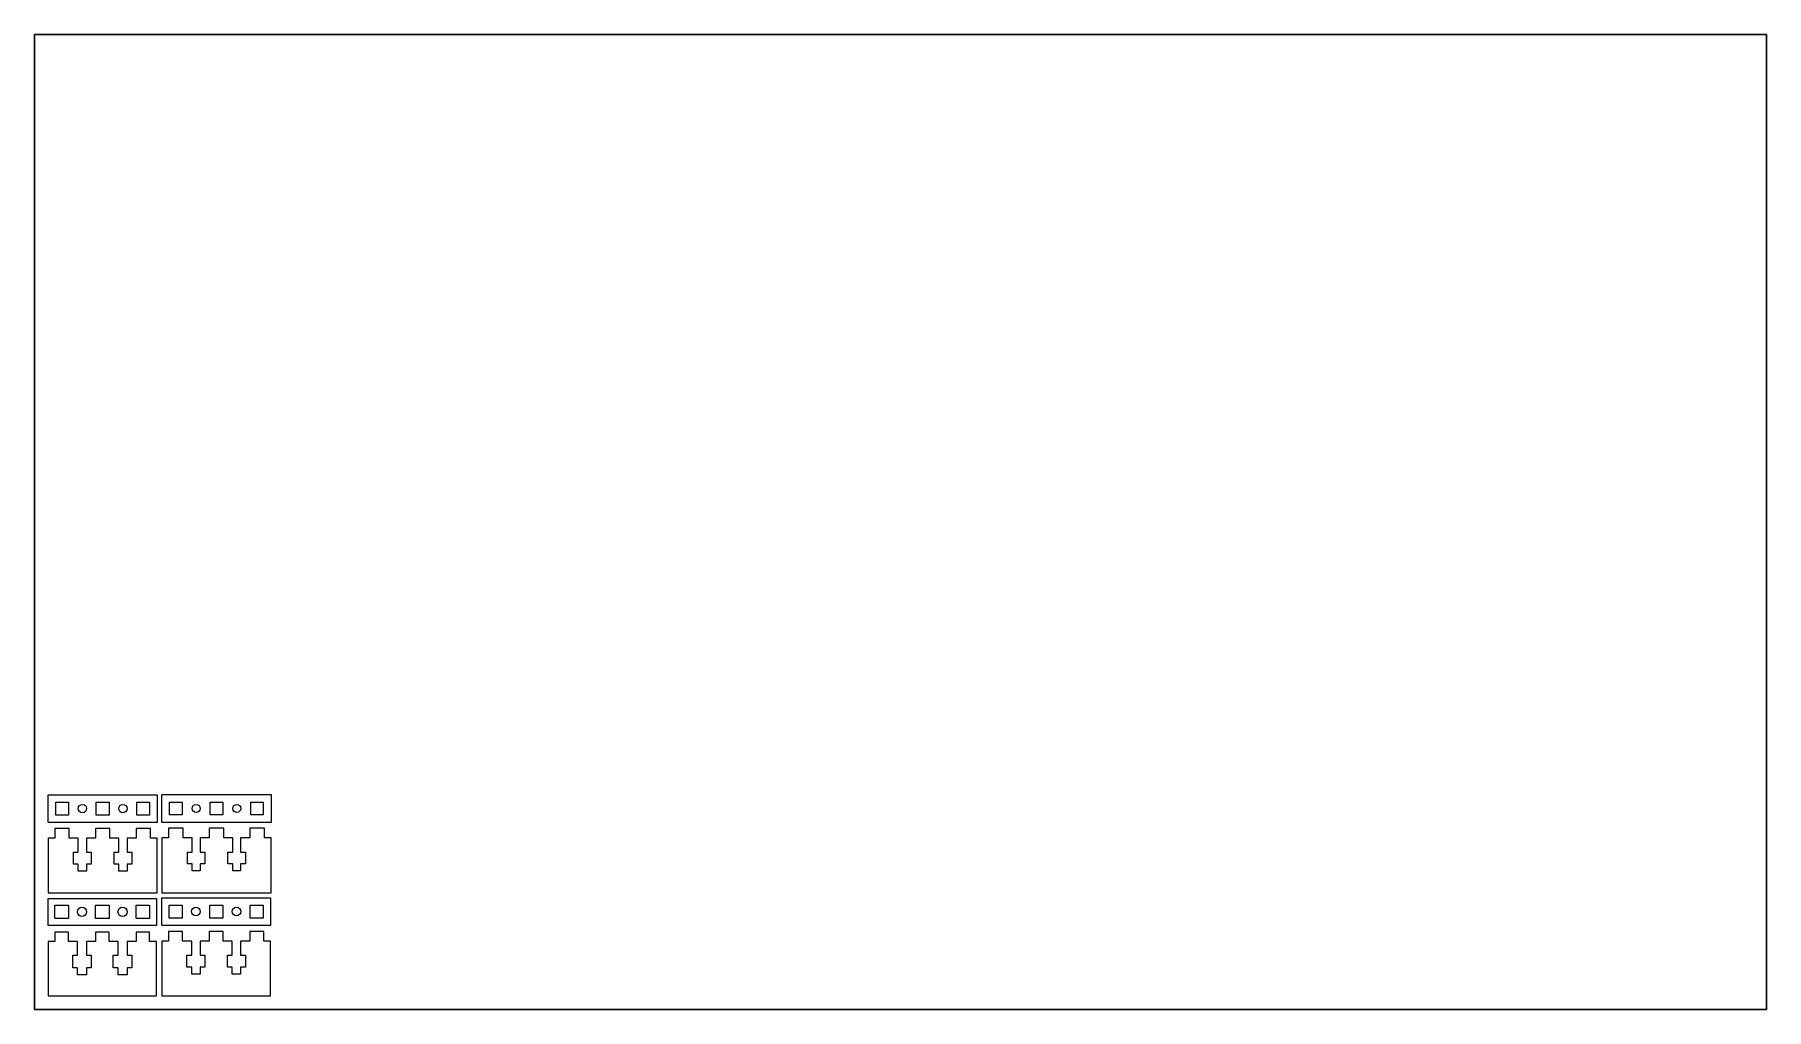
# Model space of a CAD drawing. Header units: inches. Extents: x 0 to 32, y 0 to 18.
import ezdxf

# ---------------------------------------------------------------- set-up
doc = ezdxf.new("R2010")
doc.units = ezdxf.units.IN
doc.header["$MEASUREMENT"] = 0

msp = doc.modelspace()

# ---------------------------------------------------------------- linework, layer by layer
for p, q in [((32, 18), (0, 18)), ((0, 18), (0, 0)), ((32, 0), (32, 18)), ((0, 0), (32, 0))]:
    msp.add_line(p, q)
at = {"color": 7, "linetype": 'Continuous', "lineweight": 15}
for p, q in [((0.25, 3.45), (0.25, 3.964)), ((0.25, 3.964), (2.264, 3.964)), ((2.264, 3.964), (2.264, 3.45)), ((2.35, 3.45), (2.35, 3.97)), ((2.35, 3.97), (4.37, 3.97)), ((4.37, 3.97), (4.37, 3.45)), ((0.389, 3.589), (0.389, 3.825)), ((0.389, 3.825), (0.625, 3.825)), ((0.625, 3.589), (0.389, 3.589)), ((0.625, 3.825), (0.625, 3.589)), ((1.139, 3.589), (1.139, 3.825)), ((1.139, 3.825), (1.375, 3.825)), ((1.375, 3.589), (1.139, 3.589)), ((1.375, 3.825), (1.375, 3.589)), ((1.889, 3.589), (1.889, 3.825)), ((1.889, 3.825), (2.125, 3.825)), ((2.125, 3.589), (1.889, 3.589)), ((2.125, 3.825), (2.125, 3.589)), ((2.495, 3.595), (2.495, 3.825)), ((2.495, 3.825), (2.725, 3.825)), ((2.725, 3.595), (2.495, 3.595)), ((2.725, 3.825), (2.725, 3.595)), ((3.245, 3.595), (3.245, 3.825)), ((3.245, 3.825), (3.475, 3.825)), ((3.475, 3.595), (3.245, 3.595)), ((3.475, 3.825), (3.475, 3.595)), ((3.995, 3.595), (3.995, 3.825)), ((3.995, 3.825), (4.225, 3.825)), ((4.225, 3.595), (3.995, 3.595)), ((4.225, 3.825), (4.225, 3.595)), ((2.264, 3.45), (0.25, 3.45)), ((0.639, 3.341), (0.375, 3.341)), ((0.375, 3.341), (0.375, 3.164)), ((0.639, 3.164), (0.639, 3.341)), ((1.389, 3.341), (1.125, 3.341)), ((1.125, 3.341), (1.125, 3.164)), ((1.389, 3.164), (1.389, 3.341)), ((2.139, 3.341), (1.875, 3.341)), ((1.875, 3.341), (1.875, 3.164)), ((2.139, 3.164), (2.139, 3.341)), ((4.37, 3.45), (2.35, 3.45)), ((2.745, 3.347), (2.475, 3.347)), ((2.475, 3.347), (2.475, 3.17)), ((2.745, 3.17), (2.745, 3.347)), ((3.495, 3.347), (3.225, 3.347)), ((3.225, 3.347), (3.225, 3.17)), ((3.495, 3.17), (3.495, 3.347)), ((4.245, 3.347), (3.975, 3.347)), ((3.975, 3.347), (3.975, 3.17)), ((4.245, 3.17), (4.245, 3.347)), ((0.25, 3.164), (0.25, 2.15)), ((0.375, 3.164), (0.25, 3.164)), ((0.807, 3.164), (0.639, 3.164)), ((0.717, 2.68), (0.717, 2.9)), ((0.717, 2.9), (0.807, 2.9)), ((0.807, 2.9), (0.807, 3.164)), ((1.125, 3.164), (0.957, 3.164)), ((0.957, 3.164), (0.957, 2.9)), ((0.957, 2.9), (1.047, 2.9)), ((1.047, 2.9), (1.047, 2.68)), ((1.557, 3.164), (1.389, 3.164)), ((1.467, 2.68), (1.467, 2.9)), ((1.467, 2.9), (1.557, 2.9)), ((1.557, 2.9), (1.557, 3.164)), ((1.875, 3.164), (1.707, 3.164)), ((1.707, 3.164), (1.707, 2.9)), ((1.707, 2.9), (1.797, 2.9)), ((1.797, 2.9), (1.797, 2.68)), ((2.264, 3.164), (2.139, 3.164)), ((2.264, 2.15), (2.264, 3.164)), ((2.35, 3.17), (2.35, 2.15)), ((2.475, 3.17), (2.35, 3.17)), ((2.913, 3.17), (2.745, 3.17)), ((2.823, 2.686), (2.823, 2.9)), ((2.823, 2.9), (2.913, 2.9)), ((2.913, 2.9), (2.913, 3.17)), ((3.225, 3.17), (3.057, 3.17)), ((3.057, 3.17), (3.057, 2.9)), ((3.057, 2.9), (3.147, 2.9)), ((3.147, 2.9), (3.147, 2.686)), ((3.663, 3.17), (3.495, 3.17)), ((3.573, 2.686), (3.573, 2.9)), ((3.573, 2.9), (3.663, 2.9)), ((3.663, 2.9), (3.663, 3.17)), ((3.975, 3.17), (3.807, 3.17)), ((3.807, 3.17), (3.807, 2.9)), ((3.807, 2.9), (3.897, 2.9)), ((3.897, 2.9), (3.897, 2.686)), ((4.37, 3.17), (4.245, 3.17)), ((4.37, 2.15), (4.37, 3.17)), ((0.807, 2.68), (0.717, 2.68)), ((0.807, 2.551), (0.807, 2.68)), ((1.047, 2.68), (0.957, 2.68)), ((0.957, 2.68), (0.957, 2.551)), ((1.557, 2.68), (1.467, 2.68)), ((1.557, 2.551), (1.557, 2.68)), ((1.797, 2.68), (1.707, 2.68)), ((1.707, 2.68), (1.707, 2.551)), ((2.913, 2.686), (2.823, 2.686)), ((2.913, 2.557), (2.913, 2.686)), ((3.147, 2.686), (3.057, 2.686)), ((3.057, 2.686), (3.057, 2.557)), ((3.663, 2.686), (3.573, 2.686)), ((3.663, 2.557), (3.663, 2.686)), ((3.897, 2.686), (3.807, 2.686)), ((3.807, 2.686), (3.807, 2.557)), ((0.957, 2.551), (0.807, 2.551)), ((1.707, 2.551), (1.557, 2.551)), ((3.057, 2.557), (2.913, 2.557)), ((3.807, 2.557), (3.663, 2.557)), ((0.25, 2.15), (2.264, 2.15)), ((0.25, 1.55), (0.25, 2.05)), ((0.25, 2.05), (2.25, 2.05)), ((0.375, 1.675), (0.375, 1.925)), ((0.375, 1.925), (0.625, 1.925)), ((0.625, 1.925), (0.625, 1.675)), ((1.125, 1.675), (1.125, 1.925)), ((1.125, 1.925), (1.375, 1.925)), ((1.375, 1.925), (1.375, 1.675)), ((1.875, 1.675), (1.875, 1.925)), ((1.875, 1.925), (2.125, 1.925)), ((2.125, 1.925), (2.125, 1.675)), ((2.25, 2.05), (2.25, 1.55)), ((2.35, 2.15), (4.37, 2.15)), ((2.35, 1.55), (2.35, 2.06)), ((2.35, 2.06), (4.36, 2.06)), ((2.485, 1.685), (2.485, 1.925)), ((2.485, 1.925), (2.725, 1.925)), ((2.725, 1.925), (2.725, 1.685)), ((3.235, 1.685), (3.235, 1.925)), ((3.235, 1.925), (3.475, 1.925)), ((3.475, 1.925), (3.475, 1.685)), ((3.985, 1.685), (3.985, 1.925)), ((3.985, 1.925), (4.225, 1.925)), ((4.225, 1.925), (4.225, 1.685)), ((4.36, 2.06), (4.36, 1.55)), ((0.625, 1.675), (0.375, 1.675)), ((1.375, 1.675), (1.125, 1.675)), ((2.125, 1.675), (1.875, 1.675)), ((2.725, 1.685), (2.485, 1.685)), ((3.475, 1.685), (3.235, 1.685)), ((4.225, 1.685), (3.985, 1.685)), ((2.25, 1.55), (0.25, 1.55)), ((0.625, 1.427), (0.375, 1.427)), ((0.375, 1.427), (0.375, 1.25)), ((0.625, 1.25), (0.625, 1.427)), ((1.375, 1.427), (1.125, 1.427)), ((1.125, 1.427), (1.125, 1.25)), ((1.375, 1.25), (1.375, 1.427)), ((2.125, 1.427), (1.875, 1.427)), ((1.875, 1.427), (1.875, 1.25)), ((2.125, 1.25), (2.125, 1.427)), ((4.36, 1.55), (2.35, 1.55)), ((2.735, 1.437), (2.475, 1.437)), ((2.475, 1.437), (2.475, 1.26)), ((2.735, 1.26), (2.735, 1.437)), ((3.485, 1.437), (3.225, 1.437)), ((3.225, 1.437), (3.225, 1.26)), ((3.485, 1.26), (3.485, 1.437)), ((4.235, 1.437), (3.975, 1.437)), ((3.975, 1.437), (3.975, 1.26)), ((4.235, 1.26), (4.235, 1.437)), ((0.25, 1.25), (0.25, 0.25)), ((0.375, 1.25), (0.25, 1.25)), ((0.793, 1.25), (0.625, 1.25)), ((0.703, 0.766), (0.703, 1)), ((0.703, 1), (0.793, 1)), ((0.793, 1), (0.793, 1.25)), ((1.125, 1.25), (0.957, 1.25)), ((0.957, 1.25), (0.957, 1)), ((0.957, 1), (1.047, 1)), ((1.047, 1), (1.047, 0.766)), ((1.543, 1.25), (1.375, 1.25)), ((1.453, 0.766), (1.453, 1)), ((1.453, 1), (1.543, 1)), ((1.543, 1), (1.543, 1.25)), ((1.875, 1.25), (1.707, 1.25)), ((1.707, 1.25), (1.707, 1)), ((1.707, 1), (1.797, 1)), ((1.797, 1), (1.797, 0.766)), ((2.25, 1.25), (2.125, 1.25)), ((2.25, 0.25), (2.25, 1.25)), ((2.35, 1.26), (2.35, 0.25)), ((2.475, 1.26), (2.35, 1.26)), ((2.903, 1.26), (2.735, 1.26)), ((2.813, 0.776), (2.813, 1)), ((2.813, 1), (2.903, 1)), ((2.903, 1), (2.903, 1.26)), ((3.225, 1.26), (3.057, 1.26)), ((3.057, 1.26), (3.057, 1)), ((3.057, 1), (3.147, 1)), ((3.147, 1), (3.147, 0.776)), ((3.653, 1.26), (3.485, 1.26)), ((3.563, 0.776), (3.563, 1)), ((3.563, 1), (3.653, 1)), ((3.653, 1), (3.653, 1.26)), ((3.975, 1.26), (3.807, 1.26)), ((3.807, 1.26), (3.807, 1)), ((3.807, 1), (3.897, 1)), ((3.897, 1), (3.897, 0.776)), ((4.36, 1.26), (4.235, 1.26)), ((4.36, 0.25), (4.36, 1.26)), ((0.793, 0.766), (0.703, 0.766)), ((0.793, 0.637), (0.793, 0.766)), ((1.047, 0.766), (0.957, 0.766)), ((0.957, 0.766), (0.957, 0.637)), ((1.543, 0.766), (1.453, 0.766)), ((1.543, 0.637), (1.543, 0.766)), ((1.797, 0.766), (1.707, 0.766)), ((1.707, 0.766), (1.707, 0.637)), ((2.903, 0.776), (2.813, 0.776)), ((2.903, 0.647), (2.903, 0.776)), ((3.057, 0.647), (2.903, 0.647)), ((3.147, 0.776), (3.057, 0.776)), ((3.057, 0.776), (3.057, 0.647)), ((3.653, 0.776), (3.563, 0.776)), ((3.653, 0.647), (3.653, 0.776)), ((3.807, 0.647), (3.653, 0.647)), ((3.897, 0.776), (3.807, 0.776)), ((3.807, 0.776), (3.807, 0.647)), ((0.957, 0.637), (0.793, 0.637)), ((1.707, 0.637), (1.543, 0.637)), ((0.25, 0.25), (2.25, 0.25)), ((2.35, 0.25), (4.36, 0.25))]:
    msp.add_line(p, q, dxfattribs=at)
for centre, radius in [((0.882, 3.707), 0.0777), ((1.632, 3.707), 0.0777), ((2.985, 3.71), 0.0747), ((3.735, 3.71), 0.0747), ((0.875, 1.8), 0.0848), ((1.625, 1.8), 0.0848), ((2.98, 1.805), 0.0797), ((3.73, 1.805), 0.0797)]:
    msp.add_circle(centre, radius, dxfattribs=at)

doc.saveas('drawing.dxf')
